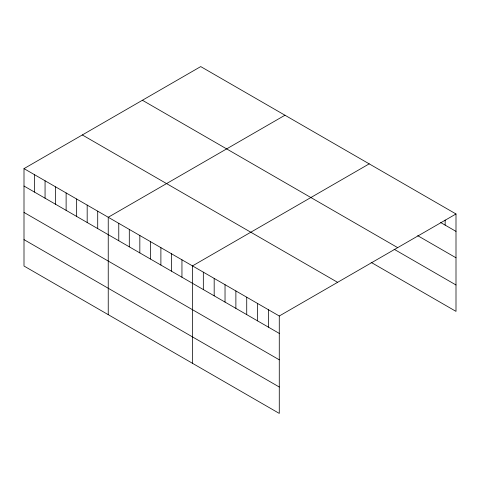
<?xml version="1.0" encoding="UTF-8"?>
<svg xmlns="http://www.w3.org/2000/svg" width="480" height="480" viewBox="0 0 480 480"><rect width="100%" height="100%" fill="white"/><g stroke="black" fill="none" stroke-linecap="round" stroke-linejoin="round"><path stroke-width="0.72" d="M24 168.624L279.276 316.002L279.276 413.412L24 266.028L24 168.624L200.724 66.588L456 213.972L456 311.376L371.124 262.374M284.964 115.224L108.24 217.26L108.24 314.664M369.204 163.86L192.48 265.896L192.48 363.3M279.276 316.002L456 213.972M440.682 222.54L456 231.384M417.708 235.674L456 257.784M142.404 100.26L397.68 247.644M394.098 249.24L456 284.982M82.32 134.952L337.596 282.33M24 186.036L279.276 333.414M24 212.43L279.276 359.814M24 239.628L279.276 387.012M445.152 220.044L445.152 225.12M268.422 309.738L268.422 327.15M257.574 303.474L257.574 320.886M246.726 297.21L246.726 314.622M235.878 290.946L235.878 308.358M225.03 284.682L225.03 302.094M214.182 278.418L214.182 295.836M203.328 272.16L203.328 289.572M181.95 259.812L181.95 277.224M171.42 253.734L171.42 271.146M160.89 247.656L160.89 265.068M150.36 241.578L150.36 258.99M139.83 235.494L139.83 252.906M129.3 229.416L129.3 246.828M118.77 223.338L118.77 240.75M97.71 211.176L97.71 228.588M87.18 205.098L87.18 222.51M76.65 199.02L76.65 216.432M66.12 192.942L66.12 210.354M55.59 186.858L55.59 204.27M45.06 180.78L45.06 198.192M34.53 174.702L34.53 192.114"/></g></svg>
